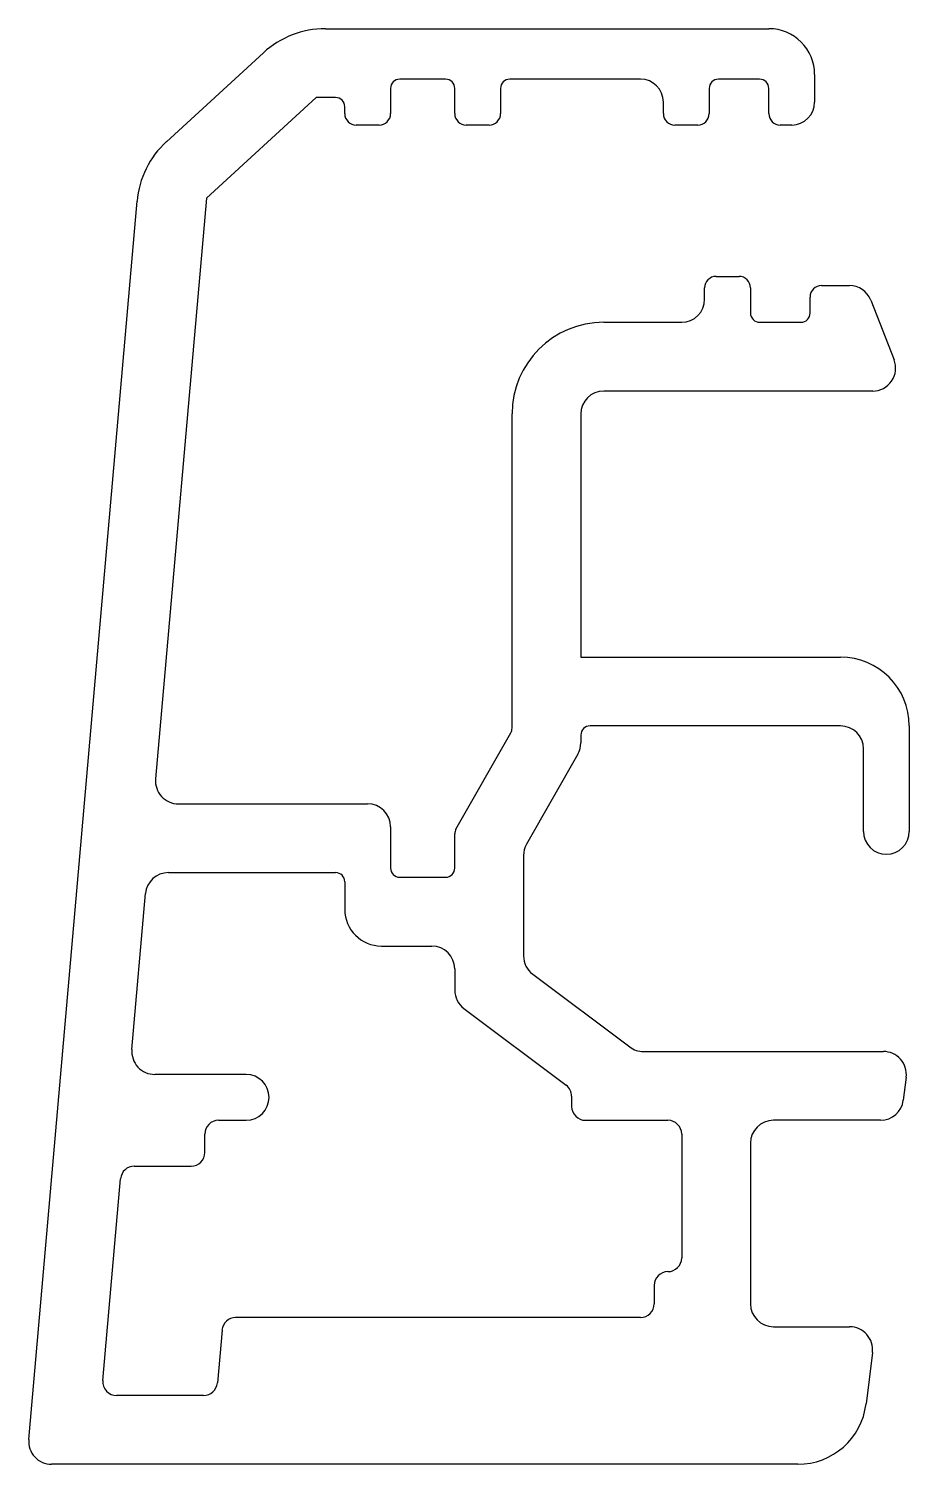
# Model space of a CAD drawing. Extents: x 1.9 to 21.1, y 1.6 to 32.9.
import ezdxf

# ---------------------------------------------------------------- set-up
doc = ezdxf.new("R2010")
doc.units = 0
doc.layers.get('0').update_dxf_attribs({"linetype": 'CONTINUOUS'})

msp = doc.modelspace()

# ---------------------------------------------------------------- linework, layer by layer
for p, q in [((8.356, 32.875), (18.029, 32.875)), ((4.89, 30.412), (7.005, 32.35)), ((10.979, 31.775), (9.979, 31.775)), ((15.229, 31.775), (12.379, 31.775)), ((17.829, 31.775), (16.929, 31.775)), ((19.029, 31.875), (19.029, 31.275)), ((8.153, 31.375), (5.761, 29.184)), ((8.579, 31.375), (8.153, 31.375)), ((9.779, 31.575), (9.779, 31.025)), ((11.179, 31.025), (11.179, 31.575)), ((12.179, 31.575), (12.179, 31.025)), ((16.729, 31.575), (16.729, 31.025)), ((18.029, 31.025), (18.029, 31.575)), ((8.779, 31.025), (8.779, 31.175)), ((15.729, 31.025), (15.729, 31.275)), ((9.529, 30.775), (9.029, 30.775)), ((11.929, 30.775), (11.429, 30.775)), ((16.479, 30.775), (15.979, 30.775)), ((18.529, 30.775), (18.279, 30.775)), ((1.887, 2.119), (4.249, 29.112)), ((5.761, 29.184), (4.653, 16.519)), ((16.879, 27.475), (17.379, 27.475)), ((19.179, 27.275), (19.787, 27.275)), ((16.629, 26.975), (16.629, 27.225)), ((17.629, 27.225), (17.629, 26.675)), ((18.929, 26.675), (18.929, 27.025)), ((20.253, 26.957), (20.762, 25.657)), ((14.429, 26.475), (16.129, 26.475)), ((17.829, 26.475), (18.729, 26.475)), ((20.296, 24.975), (14.429, 24.975)), ((12.429, 17.625), (12.429, 24.475)), ((13.929, 24.475), (13.929, 19.175)), ((13.929, 19.175), (19.594, 19.175)), ((19.594, 17.675), (14.129, 17.675)), ((21.094, 17.675), (21.094, 15.375)), ((11.205, 15.421), (12.402, 17.526)), ((13.929, 17.475), (13.929, 17.307)), ((13.863, 17.06), (12.744, 15.093)), ((20.094, 15.375), (20.094, 17.175)), ((5.151, 15.975), (9.279, 15.975)), ((9.779, 15.475), (9.779, 14.575)), ((11.179, 14.575), (11.179, 15.322)), ((12.679, 14.846), (12.679, 12.663)), ((4.932, 14.475), (8.579, 14.475)), ((8.779, 14.275), (8.779, 13.675)), ((9.979, 14.375), (10.979, 14.375)), ((4.137, 10.619), (4.434, 14.019)), ((9.579, 12.875), (10.679, 12.875)), ((11.179, 12.375), (11.179, 11.913)), ((12.879, 12.263), (14.995, 10.675)), ((11.379, 11.513), (13.609, 9.84)), ((15.295, 10.575), (20.529, 10.575)), ((6.629, 10.075), (4.635, 10.075)), ((21.025, 10.014), (20.963, 9.514)), ((13.729, 9.6), (13.729, 9.375)), ((5.729, 8.375), (5.729, 8.775)), ((6.029, 9.075), (6.629, 9.075)), ((14.029, 9.075), (15.829, 9.075)), ((16.129, 8.775), (16.129, 6.075)), ((20.467, 9.075), (18.129, 9.075)), ((17.629, 8.575), (17.629, 5.075)), ((4.189, 8.075), (5.429, 8.075)), ((3.505, 3.401), (3.89, 7.801)), ((15.529, 5.475), (15.529, 5.075)), ((15.229, 4.775), (6.4, 4.775)), ((6.102, 4.501), (6.001, 3.349)), ((18.129, 4.575), (19.792, 4.575)), ((20.288, 4.014), (20.15, 2.892)), ((5.702, 3.075), (3.804, 3.075)), ((18.662, 1.575), (2.386, 1.575))]:
    msp.add_line(p, q)
for centre, radius, start, end in [((8.356, 30.875), 2, 90, 132.5), ((18.029, 31.875), 1, 360, 90), ((9.979, 31.575), 0.2, 90, 180), ((10.979, 31.575), 0.2, 0, 90), ((12.379, 31.575), 0.2, 90, 180), ((15.229, 31.275), 0.5, 0, 90), ((16.929, 31.575), 0.2, 90, 180), ((17.829, 31.575), 0.2, 0, 90), ((8.579, 31.175), 0.2, 0, 90), ((9.029, 31.025), 0.25, 180, 270), ((9.529, 31.025), 0.25, 270, 0), ((11.429, 31.025), 0.25, 180, 270), ((11.929, 31.025), 0.25, 270, 0), ((15.979, 31.025), 0.25, 180, 270), ((16.479, 31.025), 0.25, 270, 0), ((18.279, 31.025), 0.25, 180, 270), ((18.529, 31.275), 0.5, 270, 0), ((6.241, 28.938), 2, 132.5, 175), ((16.879, 27.225), 0.25, 90, 180), ((17.379, 27.225), 0.25, 360, 90), ((19.179, 27.025), 0.25, 90, 180), ((19.787, 26.775), 0.5, 21.3706, 90), ((16.129, 26.975), 0.5, 270, 0), ((17.829, 26.675), 0.2, 180, 270), ((18.729, 26.675), 0.2, 270, 360), ((14.429, 24.475), 2, 90, 180), ((20.296, 25.475), 0.5, 270, 21.3706), ((14.429, 24.475), 0.5, 90, 180), ((19.594, 17.675), 1.5, 0, 90), ((12.229, 17.625), 0.2, 330.3605, 0), ((14.129, 17.475), 0.2, 90, 180), ((19.594, 17.175), 0.5, 0, 90), ((13.429, 17.307), 0.5, 330.3605, 0), ((5.151, 16.475), 0.5, 175, 270), ((9.279, 15.475), 0.5, 0, 90), ((11.379, 15.322), 0.2, 150.3605, 180), ((20.594, 15.375), 0.5, 180, 0), ((13.179, 14.846), 0.5, 150.3605, 180), ((4.932, 13.975), 0.5, 90, 175), ((8.579, 14.275), 0.2, 0, 90), ((9.979, 14.575), 0.2, 180, 270), ((10.979, 14.575), 0.2, 270, 360), ((9.579, 13.675), 0.8, 180, 270), ((10.679, 12.375), 0.5, 360, 90), ((13.179, 12.663), 0.5, 180, 233.1301), ((11.679, 11.913), 0.5, 180, 233.1301), ((15.295, 11.075), 0.5, 233.1301, 270), ((4.635, 10.575), 0.5, 175, 270), ((20.529, 10.075), 0.5, 353, 90), ((6.629, 9.575), 0.5, 270, 90), ((13.429, 9.6), 0.3, 360, 53.1301), ((20.467, 9.575), 0.5, 270, 353), ((14.029, 9.375), 0.3, 180, 270), ((6.029, 8.775), 0.3, 90, 180), ((15.829, 8.775), 0.3, 0, 90), ((18.129, 8.575), 0.5, 90, 180), ((5.429, 8.375), 0.3, 270, 360), ((4.189, 7.775), 0.3, 90, 175), ((15.829, 6.075), 0.3, 270, 0), ((15.829, 5.475), 0.3, 90, 180), ((15.229, 5.075), 0.3, 270, 0), ((18.129, 5.075), 0.5, 180, 270), ((6.4, 4.475), 0.3, 90, 175), ((19.792, 4.075), 0.5, 353, 90), ((3.804, 3.375), 0.3, 175, 270), ((5.702, 3.375), 0.3, 270, 355), ((18.662, 3.075), 1.5, 270, 353), ((2.386, 2.075), 0.5, 175, 270)]:
    msp.add_arc(centre, radius, start, end)

doc.saveas('drawing.dxf')
